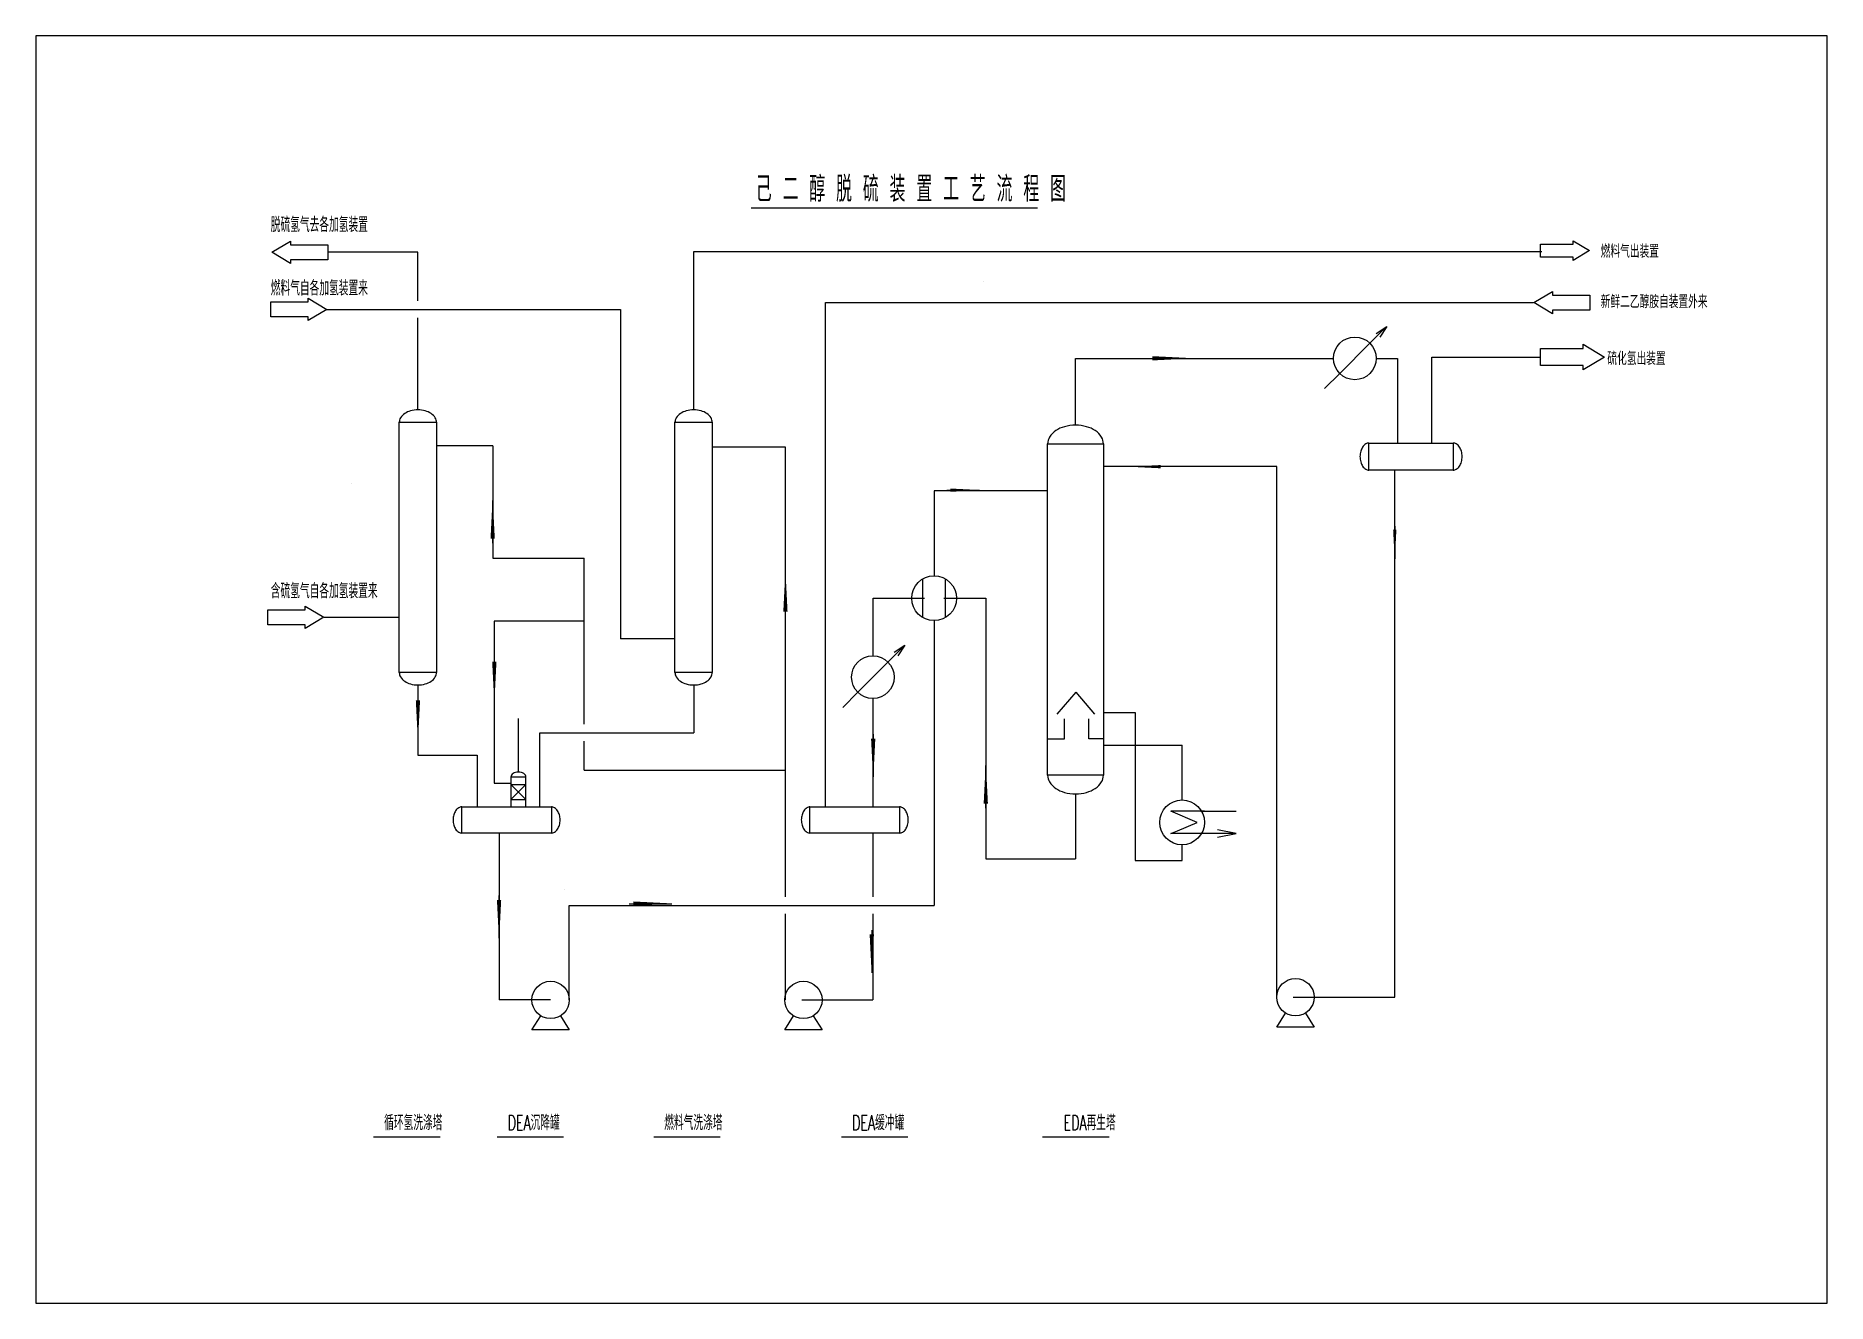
# Model space of a CAD drawing. Extents: x 0 to 420, y 0 to 297.
import ezdxf

# ---------------------------------------------------------------- set-up
doc = ezdxf.new("R2010")
doc.units = 0
doc.header["$MEASUREMENT"] = 0
doc.layers.get('0').update_dxf_attribs({"color": 3, "linetype": 'CONTINUOUS'})
doc.styles.get("Standard").update_dxf_attribs({"font": 'romans', "width": 0.62, "bigfont": 'hztxt'})

# ---------------------------------------------------------------- blocks, each defined once
blk = doc.blocks.new('FH11')
blk.add_line((-1.03, -0.01), (9, -0.01))
blk.add_lwpolyline([(0.01, 0.01, 1, 0.2, 0), (8.01, 0.01, 0.2, 0.2, 0)], format="xyseb")
blk = doc.blocks.new('FH02')
at = {"linetype": 'Continuous'}
for p, q in [((0, -2), (0, 2)), ((0, 2), (10, 2)), ((10, 2), (10, 3)), ((10, 3), (15, 0)), ((15, 0), (10, -3)), ((10, -2), (0, -2)), ((10, -3), (10, -2))]:
    blk.add_line(p, q, dxfattribs=at)

msp = doc.modelspace()

# ---------------------------------------------------------------- linework, layer by layer
for p, q in [((420, 297), (0, 297)), ((0, 297), (0, 0)), ((420, 0), (420, 297)), ((89.58, 246.28), (68.48, 246.28)), ((89.58, 234.89), (89.58, 246.28)), ((154.24, 246.49), (353.08, 246.49)), ((154.24, 209.34), (154.24, 246.49)), ((68.13, 232.89), (137.08, 232.89)), ((137.08, 232.89), (137.08, 155.72)), ((185.18, 116.3), (185.18, 234.47)), ((185.18, 234.47), (351.13, 234.47)), ((89.58, 209.34), (89.58, 230.89)), ((243.77, 221.42), (304.25, 221.42)), ((243.77, 205.75), (243.77, 221.42)), ((314.25, 221.42), (319.23, 221.42)), ((319.23, 221.42), (319.23, 201.57)), ((327.33, 201.57), (327.33, 221.72)), ((327.33, 221.72), (352.78, 221.72)), ((85.21, 147.8), (85.21, 206.43)), ((85.21, 206.43), (93.96, 206.43)), ((93.96, 206.43), (93.96, 147.8)), ((149.86, 147.8), (149.86, 206.43)), ((149.86, 206.43), (158.61, 206.43)), ((158.61, 206.43), (158.61, 147.8)), ((107.12, 200.93), (93.96, 200.93)), ((107.12, 200.93), (107.12, 174.62)), ((175.76, 200.61), (158.61, 200.61)), ((175.76, 95.23), (175.76, 200.61)), ((237.23, 123.72), (237.23, 201.39)), ((237.23, 201.39), (250.31, 201.39)), ((250.31, 201.39), (250.31, 123.72)), ((312.57, 201.57), (332.28, 201.57)), ((312.57, 195.22), (312.57, 201.57)), ((332.28, 201.57), (332.28, 195.22)), ((290.96, 196.04), (250.31, 196.04)), ((290.96, 71.7), (290.96, 196.04)), ((332.28, 195.22), (312.57, 195.22)), ((318.61, 71.7), (318.61, 195.22)), ((210.61, 190.35), (210.61, 170.45)), ((237.23, 190.35), (210.61, 190.35)), ((107.12, 174.62), (128.59, 174.62)), ((128.59, 135.67), (128.59, 174.62)), ((196.32, 165.2), (208.32, 165.2)), ((196.32, 151.7), (196.32, 165.2)), ((212.91, 165.2), (222.7, 165.2)), ((222.7, 165.2), (222.7, 104.12)), ((67.62, 160.74), (85.21, 160.74)), ((117.83, 159.82), (107.49, 159.82)), ((107.49, 159.82), (107.49, 121.88)), ((128.59, 159.82), (117.83, 159.82)), ((210.61, 159.95), (210.61, 93.23)), ((149.86, 155.72), (137.08, 155.72)), ((93.96, 147.8), (85.21, 147.8)), ((158.61, 147.8), (149.86, 147.8)), ((89.58, 144.88), (89.58, 141.24)), ((154.24, 144.88), (154.24, 141.24)), ((243.81, 143.2), (239.42, 138)), ((243.83, 143.2), (248.22, 138)), ((89.58, 141.24), (89.58, 128.45)), ((154.24, 141.24), (154.24, 133.67)), ((196.32, 116.3), (196.32, 141.71)), ((113.14, 124.47), (113.14, 137.05)), ((241.19, 132.24), (241.19, 136.91)), ((246.87, 132.24), (246.87, 136.91)), ((250.31, 138.39), (257.72, 138.39)), ((257.72, 138.39), (257.72, 103.74)), ((118.16, 116.3), (118.16, 133.67)), ((118.16, 133.67), (154.24, 133.67)), ((128.59, 124.92), (128.59, 131.67)), ((237.23, 132.24), (241.19, 132.24)), ((250.31, 132.24), (246.87, 132.24)), ((250.31, 130.77), (268.75, 130.77)), ((268.75, 117.92), (268.75, 130.77)), ((89.58, 128.45), (103.47, 128.45)), ((103.47, 128.45), (103.47, 116.3)), ((107.49, 121.88), (111.39, 121.88)), ((114.89, 123.3), (111.39, 123.3)), ((111.39, 123.3), (111.39, 116.3)), ((114.89, 116.3), (114.89, 123.3)), ((128.59, 124.92), (175.76, 124.92)), ((250.31, 123.72), (237.23, 123.72)), ((111.39, 121.55), (114.89, 121.55)), ((114.89, 121.55), (111.39, 118.05)), ((114.89, 118.05), (111.39, 121.55)), ((111.39, 118.05), (114.89, 118.05)), ((243.77, 119.36), (243.77, 104.12)), ((99.87, 110.18), (99.87, 116.3)), ((99.87, 116.3), (120.87, 116.3)), ((120.87, 116.3), (120.87, 110.18)), ((181.51, 116.3), (202.51, 116.3)), ((181.51, 110.18), (181.51, 116.3)), ((202.51, 116.3), (202.51, 110.18)), ((120.87, 110.18), (99.87, 110.18)), ((108.6, 110.18), (108.6, 71.06)), ((202.51, 110.18), (181.51, 110.18)), ((196.32, 95.23), (196.32, 110.18)), ((268.75, 103.74), (268.75, 107.42)), ((222.7, 104.12), (243.77, 104.12)), ((257.72, 103.74), (268.75, 103.74)), ((125.07, 93.23), (210.61, 93.23)), ((125.07, 71.06), (125.07, 93.23)), ((175.76, 71.06), (175.76, 91.23)), ((196.32, 71.06), (196.32, 91.23)), ((120.69, 71.06), (108.6, 71.06)), ((179.59, 71.06), (196.22, 71.06)), ((79.19, 38.96), (94.78, 38.96)), ((108.14, 38.96), (123.73, 38.96)), ((144.86, 38.96), (160.45, 38.96)), ((188.9, 38.96), (204.49, 38.96)), ((236.03, 38.96), (251.62, 38.96)), ((420, 0), (420, 40)), ((0, 0), (420, 0))]:
    msp.add_line(p, q)
at = {"linetype": 'Continuous'}
for p, q in [((316.32, 228.49), (312.79, 224.96)), ((314.25, 227.25), (316.75, 228.92)), ((316.75, 228.92), (315.09, 226.42)), ((312.79, 224.96), (305.72, 217.89)), ((305.72, 217.89), (302.18, 214.35)), ((207.99, 160.66), (207.99, 169.75)), ((213.24, 169.75), (213.24, 160.66)), ((203.33, 153.78), (199.79, 150.24)), ((201.26, 152.54), (203.76, 154.21)), ((203.76, 154.21), (202.09, 151.71)), ((199.79, 150.24), (192.72, 143.17)), ((192.72, 143.17), (189.19, 139.63)), ((272.25, 112.67), (266.13, 115.29)), ((274, 115.29), (266.13, 115.29)), ((273.13, 115.29), (281.43, 115.29)), ((266.13, 110.04), (267.71, 110.72)), ((273.13, 110.04), (266.13, 110.04)), ((267.71, 110.72), (272.25, 112.67)), ((281.43, 110.04), (273.13, 110.04)), ((281.43, 110.04), (277.06, 110.92)), ((277.06, 109.17), (281.43, 110.04)), ((116.32, 64.06), (118.37, 67.35)), ((123.01, 67.35), (125.07, 64.06)), ((175.6, 64.06), (177.66, 67.35)), ((182.29, 67.35), (184.35, 64.06)), ((290.96, 64.7), (293.02, 67.99)), ((297.65, 67.99), (299.71, 64.7)), ((125.07, 64.06), (116.32, 64.06)), ((125.07, 64.06), (125.07, 64.06)), ((184.35, 64.06), (175.6, 64.06)), ((184.35, 64.06), (184.35, 64.06)), ((299.71, 64.7), (290.96, 64.7)), ((299.71, 64.7), (299.71, 64.7))]:
    msp.add_line(p, q, dxfattribs=at)
msp.add_lwpolyline([(167.73, 256.67), (234.87, 256.67)])
for points in [[(222.14, 239.34), (222.14, 239.34, 0.139889)], [(93.96, 206.43, 0.139889), (93.66, 207.47, 0.107118), (92.68, 208.49, 0.079812), (91.32, 209.11, 0.067459), (89.58, 209.34, 0.067459), (87.84, 209.11, 0.079812), (86.49, 208.49, 0.107118), (85.51, 207.47, 0.139889), (85.21, 206.43, 0.139889)], [(158.61, 206.43, 0.139889), (158.31, 207.47, 0.107118), (157.33, 208.49, 0.079812), (155.98, 209.11, 0.067459), (154.24, 209.34, 0.067459), (152.5, 209.11, 0.079812), (151.14, 208.49, 0.107118), (150.16, 207.47, 0.139889), (149.86, 206.43, 0.139889)], [(250.31, 201.39, 0.139889), (249.86, 202.96, 0.107118), (248.39, 204.48, 0.079812), (246.37, 205.4, 0.067459), (243.77, 205.75, 0.067459), (241.17, 205.4, 0.079812), (239.15, 204.48, 0.107118), (237.68, 202.96, 0.139889), (237.23, 201.39, 0.139889)], [(312.57, 201.57, 0.139889), (311.81, 201.36, 0.107118), (311.08, 200.64, 0.079812), (310.63, 199.66, 0.067459), (310.46, 198.4, 0.067459), (310.63, 197.13, 0.079812), (311.08, 196.15, 0.107118), (311.81, 195.44, 0.139889), (312.57, 195.22, 0.139889)], [(332.28, 195.22, 0.139889), (333.04, 195.44, 0.107118), (333.78, 196.15, 0.079812), (334.23, 197.13, 0.067459), (334.4, 198.4, 0.067459), (334.23, 199.66, 0.079812), (333.78, 200.64, 0.107118), (333.04, 201.36, 0.139889), (332.28, 201.57, 0.139889)], [(74, 192), (74, 192, 0.139889)], [(85.21, 147.8, 0.139889), (85.51, 146.75, 0.107118), (86.49, 145.74, 0.079812), (87.84, 145.12, 0.067459), (89.58, 144.88, 0.067459), (91.32, 145.12, 0.079812), (92.68, 145.74, 0.107118), (93.66, 146.75, 0.139889), (93.96, 147.8, 0.139889)], [(149.86, 147.8, 0.139889), (150.16, 146.75, 0.107118), (151.14, 145.74, 0.079812), (152.5, 145.12, 0.067459), (154.24, 144.88, 0.067459), (155.98, 145.12, 0.079812), (157.33, 145.74, 0.107118), (158.31, 146.75, 0.139889), (158.61, 147.8, 0.139889)], [(114.89, 123.3, 0.139889), (114.77, 123.72, 0.107118), (114.38, 124.13, 0.079812), (113.84, 124.37, 0.067459), (113.14, 124.47, 0.067459), (112.45, 124.37, 0.079812), (111.91, 124.13, 0.107118), (111.51, 123.72, 0.139889), (111.39, 123.3, 0.139889)], [(237.23, 123.72, 0.139889), (237.68, 122.15, 0.107118), (239.15, 120.64, 0.079812), (241.17, 119.71, 0.067459), (243.77, 119.36, 0.067459), (246.37, 119.71, 0.079812), (248.39, 120.64, 0.107118), (249.86, 122.15, 0.139889), (250.31, 123.72, 0.139889)], [(99.87, 116.3, 0.139889), (99.14, 116.09, 0.107118), (98.43, 115.4, 0.079812), (97.99, 114.46, 0.067459), (97.83, 113.24, 0.067459), (97.99, 112.02, 0.079812), (98.43, 111.07, 0.107118), (99.14, 110.39, 0.139889), (99.87, 110.18, 0.139889)], [(120.87, 110.18, 0.139889), (121.6, 110.39, 0.107118), (122.31, 111.07, 0.079812), (122.75, 112.02, 0.067459), (122.91, 113.24, 0.067459), (122.75, 114.46, 0.079812), (122.31, 115.4, 0.107118), (121.6, 116.09, 0.139889), (120.87, 116.3, 0.139889)], [(181.51, 116.3, 0.139889), (180.78, 116.09, 0.107118), (180.07, 115.4, 0.079812), (179.64, 114.46, 0.067459), (179.47, 113.24, 0.067459), (179.64, 112.02, 0.079812), (180.07, 111.07, 0.107118), (180.78, 110.39, 0.139889), (181.51, 110.18, 0.139889)], [(202.51, 110.18, 0.139889), (203.25, 110.39, 0.107118), (203.96, 111.07, 0.079812), (204.39, 112.02, 0.067459), (204.55, 113.24, 0.067459), (204.39, 114.46, 0.079812), (203.96, 115.4, 0.107118), (203.25, 116.09, 0.139889), (202.51, 116.3, 0.139889)], [(124, 97), (124, 97, 0.139889)]]:
    msp.add_lwpolyline(points, format="xyb")
msp.add_lwpolyline([(294.79, 71.7), (318.61, 71.7)], dxfattribs=at)
for centre, radius in [((309.25, 221.42), 5), ((210.61, 165.2), 5.25), ((196.26, 146.71), 5), ((268.75, 112.67), 5.25), ((295.34, 71.7), 4.38), ((120.69, 71.06), 4.38), ((179.97, 71.06), 4.38)]:
    msp.add_circle(centre, radius, dxfattribs=at)

# ---------------------------------------------------------------- block references
for name, p, xscale, yscale, zscale, rotation in [('FH02', (68.48, 246.28), 0.875, 0.875, 0.875, 180), ('FH02', (364.38, 234.47), 0.875, 0.875, 0.875, 180), ('FH11', (263.75, 196.04), 0.765625, 0.765625, 0.765625, 180), ('FH11', (318.61, 181.31), 0.765625, 0.765625, 0.765625, 270)]:
    msp.add_blockref(name, p, dxfattribs=dict(xscale=xscale, yscale=yscale, zscale=zscale, rotation=rotation))
for name, p, xscale, yscale, zscale in [('FH02', (352.81, 246.66), 0.765625, 0.765625, 0.765625), ('FH02', (55.08, 232.89), 0.875, 0.875, 0.875), ('FH11', (214.38, 190.52), 0.765625, 0.765625, 0.765625), ('FH02', (54.43, 160.74), 0.875, 0.875, 0.875)]:
    msp.add_blockref(name, p, dxfattribs=dict(xscale=xscale, yscale=yscale, zscale=zscale))
for name, p in [('FH02', (352.78, 221.72)), ('FH11', (261.77, 221.42)), ('FH11', (140.12, 93.62))]:
    msp.add_blockref(name, p)
for p, rotation in [((107.12, 179.12), 90), ((175.76, 162.02), 90), ((107.49, 150.32), 270), ((89.58, 141.32), 270), ((196.32, 132.32), 270), ((222.74, 117.02), 90), ((108.6, 94.52), 270), ((195.99, 86.42), 270)]:
    msp.add_blockref('FH11', p, dxfattribs=dict(rotation=rotation))

# ---------------------------------------------------------------- texts
at = {"width": 0.62}
for s, height, p in [('己 二 醇 脱 硫 装 置 工 艺 流 程 图', 6, (168.82, 258.1)), ('脱硫氢气去各加氢装置', 3.5, (55.08, 251.01)), ('燃料气出装置', 3.062, (366.9, 244.98)), ('燃料气自各加氢装置来', 3.5, (55.08, 236.14)), ('新鲜二乙醇胺自装置外来', 3.0625, (366.9, 233.17)), ('硫化氢出装置', 3.062, (368.46, 219.86)), ('含硫氢气自各加氢装置来', 3.5, (55.08, 165.17)), ('循环氢洗涤塔', 3.5, (81.66, 40.54)), ('DEA沉降罐', 3.5, (110.61, 40.54)), ('燃料气洗涤塔', 3.5, (147.33, 40.54)), ('DEA缓冲罐', 3.5, (191.37, 40.54)), ('EDA再生塔', 3.5, (240.96, 40.54))]:
    msp.add_text(s, height=height, dxfattribs=at).set_placement(p)

doc.saveas('drawing.dxf')
